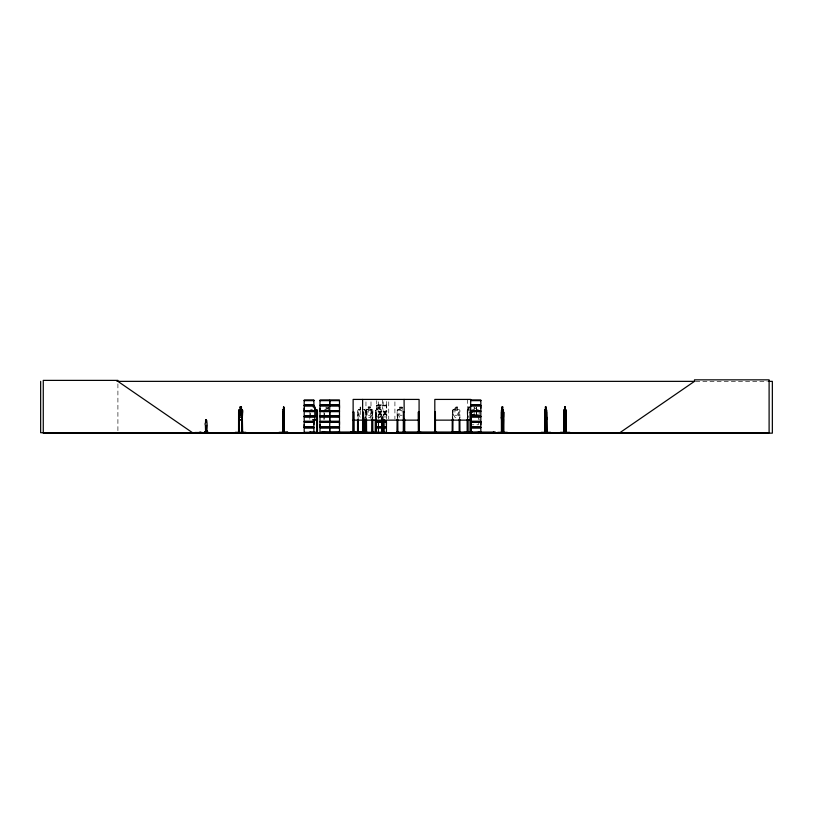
<?xml version="1.0" encoding="UTF-8"?>
<svg xmlns="http://www.w3.org/2000/svg" width="813" height="813" viewBox="0 0 813 813"><rect width="100%" height="100%" fill="white"/><g stroke="black" fill="none" stroke-linecap="round" stroke-linejoin="round"><path stroke-width="0.61" stroke-dasharray="4.07 3.05" d="M376.917 410.667L376.754 408.289M386.429 408.289L386.429 405.006L376.744 405.006L376.754 400.646M376.754 404.976L386.5 405.281M376.897 416.642L376.754 416.093M381.622 418.919L382.12 417.282M381.683 418.98L382.232 417.293M371.998 419.742L372.771 417.282M372.313 418.98L372.852 417.293M364.285 419.742L365.118 417.282M459.01 419.742L459.945 417.293M479.192 422.252L478.318 424.793L472.333 424.793M376.683 405.26L376.754 419.091M376.683 410.971L376.917 411.632M386.5 405.575L376.693 405.626M467.455 418.98L467.678 409.549M381.053 415.24L379.956 417.282L377.893 417.282M380.84 416.937L382.344 416.937M468.501 409.63L467.871 410.484L467.871 418.238M375.525 418.095L375.565 410.453L376.317 409.549L377.821 409.549L377.781 406.998L380.027 406.998L380.027 409.549M366.582 409.549L365.85 410.453L366.622 409.549L368.208 409.549M397.232 410.494L397.994 409.63L402.161 409.63L402.161 407.079L399.783 407.079M452.252 418.095L452.302 410.453L453.115 409.549L454.853 409.549L454.853 406.998L457.404 406.998L457.313 409.63L458.593 410.484L458.593 415.24L457.313 417.282L454.934 417.282L453.664 415.24L453.664 410.484L454.934 409.63L454.934 407.079L457.313 407.079M360.261 407.079L360.271 409.63L359.011 410.484L359.011 415.24L360.271 417.282M695.735 381.358L767.33 381.358M376.744 405.911L386.439 405.911L386.429 410.667M469.792 406.998L468.461 406.998L468.573 409.63M368.248 407.079L370.443 407.079M377.852 407.079L379.956 407.079M468.501 407.079L469.751 407.079M310.596 409.549L312.334 409.549M324.57 409.549L326.145 409.549M328.137 409.549L328.208 406.998M362.689 409.549L364.315 409.549L365.22 410.443L365.118 418.095L365.118 412.008M370.494 409.549L372.029 409.549M379.986 409.549L381.46 409.549M399.691 409.549L397.953 409.549L397.151 410.453L397.669 418.98L397.232 417.282M457.404 409.549L459.05 409.549L459.945 410.443L459.863 418.095M467.597 409.549L468.532 409.549M472.353 409.549L474.091 409.549M478.288 409.549L476.642 409.549L476.642 406.998M360.271 409.63L358.492 409.63L357.75 410.494L358.187 418.98L357.659 417.293M366.622 409.63L371.998 409.63M453.156 409.63L459.01 409.63L459.863 410.484M467.617 409.63L469.67 409.63M375.565 410.453L376.246 419.823M467.201 410.453L467.251 418.095M468.501 410.484L469.67 410.484M357.568 412.008L358.299 412.008L358.259 418.095M365.84 412.008L366.592 412.008M372.882 412.008L372.13 412.008L372.13 418.095M452.252 412.008L452.953 412.008L452.953 418.095M459.863 412.008L459.162 412.008L459.162 418.095M467.251 412.008L467.882 412.008M472.353 414.508L474.091 414.508M478.288 414.508L476.642 414.508L476.642 411.957M472.394 414.6L478.257 414.6M402.161 415.24L399.783 415.24L399.783 410.484L402.161 410.484L402.161 414.051M376.754 416.937L386.429 416.937M365.85 417.293L366.602 419.823M375.565 417.293L376.124 418.919M467.201 417.293L467.658 419.823M364.285 409.63L365.118 410.484M371.988 409.549L372.852 410.443L372.771 418.095M399.783 417.282L398.502 415.24L398.502 410.484L399.783 409.63L399.691 406.998L402.242 406.998L402.242 409.549M452.384 417.282L452.892 418.919L452.384 410.494M467.871 415.24L468.501 417.282M386.429 404.955L386.439 401.51M479.192 411.591L479.101 419.975M478.4 415.656L478.4 419.315M476.56 407.933L476.56 409.63M476.56 412.049L476.56 414.6M476.133 407.506L476.133 408.36L474.599 408.36L474.599 407.506M474.091 406.998L474.172 409.63M474.091 411.957L474.172 414.6M467.607 399.417L467.607 418.919M467.485 412.008L467.485 418.095M397.801 418.095L397.801 412.008L397.1 412.008L397.1 418.095M394.915 401.856L394.915 418.919M388.746 401.856L388.746 418.919M386.419 416.459L386.429 419.091M383.197 401.856L383.197 409.163M383.197 416.48L383.197 418.919M382.506 399.417L382.506 409.163M382.425 416.48L382.506 418.919M382.049 416.947L381.124 416.947M379.986 406.998L379.915 409.63M378.634 423.238L378.634 425.727M378.634 426.977L378.634 430.717M378.452 401.856L378.452 409.163M378.452 416.48L378.452 418.919M378.391 423.238L378.452 425.727M378.452 426.977L378.391 430.717M378.197 423.238L378.197 425.727M378.197 426.977L378.197 430.717M377.821 406.998L377.852 409.63M376.134 418.095L376.134 412.008L375.393 412.008L375.393 418.095M376.002 412.008L376.002 418.095M372.242 412.008L372.242 418.095M370.992 401.856L370.992 418.919M366.48 412.008L366.592 418.095M365.962 410.494L365.962 417.282M365.962 401.856L365.962 418.919M360.687 407.506L360.687 408.36M360.271 410.484L360.271 415.24M360.169 406.998L360.189 409.549L358.462 409.549L357.659 410.453L357.608 418.095M328.137 407.079L328.086 409.63M327.781 407.506L327.781 408.36L326.501 408.36L326.501 407.506M326.023 406.998L326.094 409.63M324.519 415.656L324.519 419.315M324.377 413.217L324.377 416.876M324.011 411.622L324.011 415.016M323.93 415.656L323.787 419.315M310.515 413.217L310.515 419.315M309.865 411.622L309.865 415.016M309.814 415.656L309.814 419.315M117.905 383.858L117.905 431.469M371.571 415.24L370.413 417.282L368.248 417.282L367.09 415.24L367.09 410.484L368.248 409.63L368.167 406.998L370.525 406.998L370.443 409.63L371.571 410.484L371.571 415.24M370.027 407.506L368.635 407.506L368.635 408.36L370.027 408.36L370.027 407.506M379.59 407.506L378.258 407.506L378.258 408.36L379.59 408.36L379.59 407.506M401.734 407.506L400.209 407.506L400.209 408.36L401.734 408.36L401.734 407.506M456.886 407.506L455.361 407.506L455.361 408.36L456.886 408.36L456.886 407.506M469.467 407.506L468.705 407.506L468.705 408.36L469.467 408.36L469.467 407.506M370.413 410.484L368.248 410.484L368.248 415.24L370.413 415.24L370.413 410.484M457.313 410.484L454.934 410.484L454.934 415.24L457.313 415.24L457.313 410.484"/><path stroke-width="1.22" d="M304.194 426.967L304.194 422.201L313.889 422.201L313.879 426.967L304.194 426.967L304.204 424.589M313.889 410.667L304.194 410.667L304.204 408.289M313.879 424.589L313.879 422.201M339.499 426.967L319.987 426.967L319.997 424.589M339.499 410.667L319.987 410.667L319.997 408.289M339.488 424.589L339.488 422.201M339.488 408.289L339.488 405.911M386.429 424.589L386.429 422.201L376.744 422.201M480.818 424.589L480.818 422.201L471.134 422.201M480.818 408.289L480.818 405.911L471.134 405.911M378.756 432.709L378.665 431.967L378.634 432.719M386.531 432.333L358.34 432.181M471.134 427.923L480.829 427.923L480.829 432.516L463.857 432.618L478.318 432.181M471.631 432.709L471.581 431.967M206.563 431.937L206.776 425.28A1.728 1.047 -90 0 0 206.644 422.567L206.624 420.473L205.902 419.864M206.858 425.28L206.644 431.937L205.516 431.937M278.981 432.709L287.853 432.333L279.042 432.618M279.042 432.333L287.853 432.333M205.516 420.697L205.598 422.567L205.862 419.945M206.217 431.276L207.091 430.799L207.091 432.313M206.807 430.951L206.116 431.103L206.909 431.032M284.022 415.24L283.503 417.282L283.493 406.998M501.672 419.823L501.387 417.293L501.591 419.823L503.217 419.823L503.338 417.282M503.217 419.823L503.45 417.293M544.995 419.823L544.71 417.293L544.913 419.823L546.539 419.823L546.661 417.282M546.539 419.823L546.773 417.293M565.685 419.823L565.99 417.293M565.97 417.282L565.767 419.823L564.131 419.823L563.927 410.453L564.669 409.549M497.8 432.333L507.342 432.333M541.123 432.333L550.665 432.333M560.34 432.333L569.883 432.333M283.036 432.719L283.239 409.549M283.148 432.719L283.249 409.63M329.814 427.923L329.773 432.526M360.952 432.709L367.425 432.719L361.084 432.618M366.47 432.709L366.663 431.967L365.769 431.967L365.769 432.719M470.686 418.98L471.042 417.293L470.757 418.98M463.857 432.333L480.818 432.384M235.282 432.333L245.943 432.333M242 432.658L242.05 416.876M501.438 432.719L501.387 410.453L502.129 409.549M501.469 417.293L501.672 409.549M563.978 432.719L564.222 409.549M205.537 420.473L205.984 419.864L206.573 420.27M350.383 432.658L355.84 432.658M317.436 417.293L316.552 419.823L312.964 419.823M321.623 432.658L321.643 432.079L365.2 431.967M321.633 432.333L332.517 432.668M432.648 432.658L436.601 432.303M436.571 432.658L436.51 432.079M363.858 432.668L363.797 419.488M564.669 406.998L564.202 432.719M356.826 432.333L358.096 432.303M357.75 432.668L357.7 431.967M309.712 432.303L309.895 431.967M396.947 432.658L397.1 419.315M471.042 432.638L470.605 409.549M239.327 409.549L238.829 432.719M194.774 432.699L201.634 432.496M205.953 432.699L206.065 431.591M206.38 431.591L207.64 431.591L207.62 432.597M314.794 417.282L316.074 415.24L316.074 410.484L314.794 409.63L316.501 409.63L317.344 410.484L317.344 417.282L316.491 419.742L312.975 419.742M366.582 432.668L366.48 419.315M319.956 416.226L339.499 416.469M339.488 427.923L339.499 432.516L319.956 432.709M619.852 432.719L694.485 381.358L694.485 379.844L769.108 379.844L769.108 432.719L40.65 432.719L40.65 381.358M355.891 432.292L350.403 432.303L355.891 432.719M116.95 381.358L694.871 381.358M768.539 381.358L772.35 381.358L772.35 433.156L43.272 433.156L43.272 380.382L117.905 380.382L117.905 381.358L192.529 432.719M304.184 400.169L313.889 400.169M319.976 400.169L339.499 400.169M471.134 400.169L480.839 400.169M471.134 400.352L480.839 400.362L480.818 404.955L471.134 404.955M304.204 400.646L313.879 400.646M319.997 400.646L339.488 400.646M471.144 400.646L480.818 400.646M339.499 404.955L319.987 404.955L319.987 400.362L339.499 400.352L339.488 404.955M304.123 405.281L313.95 405.281M319.916 405.281L339.56 405.281M471.073 405.281L480.9 405.281M304.123 405.575L313.95 405.575M319.916 405.575L339.56 405.575M471.073 405.575L480.9 405.575M313.889 405.911L304.194 405.911L304.194 410.667M240.12 406.998L241.471 406.998L241.471 409.549M313.178 406.998L314.885 406.998L314.885 409.549M545.371 406.998L546.112 406.998L546.336 410.484L546.011 417.282L545.391 417.282L545.056 415.24M565.675 409.549L565.97 410.484L565.248 409.549L565.33 406.998L564.588 406.998L564.608 409.63M240.17 407.079L241.431 407.079M502.068 407.079L502.759 407.079M545.391 407.079L546.092 407.079M564.608 407.079L565.309 407.079M502.18 407.506L502.18 408.36M564.72 407.506L564.72 408.36M240.201 409.549L239.256 409.549L238.849 410.453L239.317 419.823M241.4 409.549L242.752 410.443L242.233 419.823L239.246 419.823M283.767 409.549L284.215 417.293L284.011 419.823L283.158 419.823M314.794 409.549L316.531 409.549L317.436 410.443L317.476 432.719M502.708 409.549L503.42 410.484L503.481 432.719M545.452 409.549L544.73 410.494L544.72 432.719M546.031 409.549L546.753 410.484L546.803 432.719M239.276 409.63L242.284 409.63M283.168 409.63L284.083 409.63M501.601 409.63L503.206 409.63L503.338 410.484M544.923 409.63L546.529 409.63M564.151 409.63L565.746 409.63M471.134 410.667L480.829 410.667L480.829 405.911M304.123 411.002L313.95 411.002M319.916 411.002L339.56 411.002M471.073 411.002L480.9 411.002M304.123 411.297L313.95 411.297M319.916 411.297L339.56 411.297M471.073 411.297L480.9 411.297M313.889 411.632L304.194 411.632L304.194 416.215L313.879 416.093M339.499 411.632L319.987 411.632L319.987 416.215L339.499 416.226M471.134 411.632L480.829 411.632L480.829 416.215L471.144 416.093M242.05 412.008L242.63 412.008M283.137 412.008L282.772 432.719M317.426 412.008L316.714 412.008L316.806 432.719M353.127 412.008L353.818 412.008L353.879 432.719L353.96 432.079M362.639 412.008L363.34 412.008L363.309 432.719M404.081 412.008L403.38 412.008L403.299 432.719M419.081 412.008L418.339 412.008L418.41 432.719M469.955 412.008L471.235 412.008L471.235 432.719L471.418 431.967M471.499 412.008L472.201 412.008M501.458 412.008L501.916 432.719M546.57 412.008L546.925 432.719M563.998 412.008L564.456 432.719M319.997 416.093L339.488 416.093M304.184 416.226L313.889 416.226M480.839 416.226L471.042 416.347L480.839 416.469M304.184 416.419L313.889 416.419M313.889 416.642L304.184 416.642L304.204 421.246L313.889 421.246M471.134 416.663L480.839 416.642L480.818 421.246L471.134 421.246M304.204 416.937L313.879 416.937M319.997 416.937L339.488 416.937M471.144 416.937L480.818 416.937M238.849 417.293L239.347 419.742L242.284 419.742M283.127 417.293L283.239 419.823M563.927 417.293L564.212 419.823M283.168 419.742L284.083 419.742M501.601 419.742L503.206 419.742M544.923 419.742L546.529 419.742M564.151 419.742L565.746 419.742M353.127 420.138L419.081 420.138M434.813 420.138L470.697 420.138M339.499 421.246L319.987 421.246L319.987 416.663L339.499 416.642L339.488 421.246M376.744 421.246L386.439 421.246M304.123 421.581L313.95 421.581M319.916 421.581L339.56 421.581M376.673 421.581L381.592 421.581M382.862 421.581L386.5 421.581M471.073 421.581L480.9 421.581M304.123 421.876L313.95 421.876M319.916 421.876L339.56 421.876M376.673 421.876L381.592 421.876M382.862 421.876L386.5 421.876M471.073 421.876L480.9 421.876M206.644 422.567L206.563 420.697M376.744 426.967L386.439 426.967L386.439 422.201M471.134 426.967L480.829 426.967L480.829 422.201M304.123 427.292L313.95 427.292M319.916 427.292L339.56 427.292M376.673 427.292L381.592 427.292M382.862 427.292L386.5 427.292M471.073 427.292L480.9 427.292M304.123 427.587L313.95 427.587M319.916 427.587L339.56 427.587M376.673 427.587L381.592 427.587M382.862 427.587L386.5 427.587M471.073 427.587L480.9 427.587M339.499 427.923L319.987 427.923L319.987 432.516M376.744 427.923L386.439 427.923L386.439 432.516M206.187 431.591L204.937 431.591L204.937 432.496M239.246 431.967L238.524 431.967L238.555 432.719L238.595 412.008L239.174 412.008L239.225 432.658M241.979 431.967L242.701 431.967M283.686 431.967L284.194 432.719M317.497 431.967L316.633 431.967L316.643 432.719M372.059 431.967L372.954 431.967L372.954 432.719M375.321 431.967L376.206 431.967M383.868 431.967L381.856 431.967L381.876 432.719M397.018 431.967L397.882 431.967M403.299 431.967L471.835 432.079M480.168 432.079L495.381 432.079L495.381 432.719M501.397 431.967L501.956 431.967M503.186 431.967L503.745 431.967M544.72 431.967L545.279 431.967M547.068 431.967L546.509 432.719L546.458 409.549M565.726 431.967L566.285 431.967M199.713 432.17L200.852 432.17M316.643 432.181L310.596 432.181L310.596 432.719M397.882 432.181L403.929 432.181M417.16 432.303L421.093 432.333M453.034 432.181L459.081 432.181M304.204 432.384L313.879 432.384M319.997 432.384L339.488 432.384M194.896 432.496L207.65 432.597M404.864 432.658L404.793 431.967M365.87 432.658L365.952 419.315M364.935 432.668L365.078 419.315L365.159 432.719M375.84 432.658L375.891 431.967M241.431 409.63L242.071 410.484L242.071 415.24L241.431 417.282L240.242 417.282L239.601 415.24L240.201 406.998M242.223 409.549L242.63 432.719L242.67 431.967M502.678 409.63L502.678 417.282L502.068 417.282L501.733 415.24M283.767 406.998L284.022 410.484M467.993 432.679L467.963 431.967M564.283 415.24L564.608 417.282L565.228 417.282L565.248 406.998M375.962 432.679L376.002 419.315M284.001 409.549L284.011 432.719M205.598 431.937L205.384 425.28A1.728 1.047 -90 0 1 205.598 422.567M566.224 432.719L566.224 412.008L565.767 432.719M566.041 412.008L566.021 432.719M565.909 410.443L565.868 432.719M564.496 432.719L564.496 431.967L563.937 432.719M547.027 431.967L547.068 432.719M545.452 406.998L545.035 432.719M545.218 419.315L545.238 432.719M544.964 412.008L544.984 432.719M503.684 432.719L503.684 412.008L503.217 432.719M503.501 412.008L503.501 416.876M503.501 419.315L503.501 432.719M502.759 409.63L502.79 406.998L502.048 406.998L501.662 432.719M502.149 407.079L502.149 409.63M501.54 431.967L501.58 432.719M494.07 432.079L494.07 432.719M493.308 432.079L493.308 432.719M479.182 431.967L479.182 432.719M479.02 431.967L479.02 432.719M478.481 431.967L478.481 432.719M478.4 431.967L478.318 432.719M472.282 432.719L472.201 431.967L472.119 432.719M471.54 410.453L471.631 412.75M470.93 410.484L470.93 417.282M470.93 431.967L470.849 432.719M470.564 412.008L470.615 432.719L470.697 399.417L434.813 399.417L434.813 432.719M470.453 431.967L470.453 432.719M470.199 431.967L470.168 432.719M470.097 412.008L470.026 432.719M469.884 431.967L469.884 432.719M467.831 419.315L467.78 432.719M467.597 419.315L467.638 432.719M467.485 419.315L467.526 432.719M467.251 419.315L467.251 432.719L467.221 431.967M459.863 419.315L459.945 432.719M459.782 431.967L459.782 432.719M459.162 419.315L459.162 432.719M459.081 431.967L459.081 432.719M453.034 431.967L453.034 432.719M452.953 419.315L452.882 432.719M452.252 419.315L452.17 432.719M435.748 432.079L435.748 432.719M435.483 432.719L435.412 412.008L434.67 412.008L434.721 432.719M435.28 412.008L435.351 432.719M435.189 431.967L435.168 432.719M434.904 431.967L434.925 432.719M419.152 431.967L419.152 432.719M419.081 432.719L419.081 399.417L353.127 399.417L353.127 432.719M418.949 412.008L418.858 432.719M418.482 412.008L418.563 432.719M418.268 431.967L418.268 432.719M417.811 432.079L417.811 432.719M404.711 419.315L404.711 432.719M404.346 432.079L404.346 432.719L404.081 399.417M404.01 419.315L403.929 432.719M403.594 432.079L403.594 432.719M403.461 431.967L403.451 432.719M397.801 419.315L397.882 432.719M397.72 431.967L397.72 432.719M397.181 431.967L397.181 432.719M383.797 419.488L383.868 432.719M383.665 419.488L383.736 432.719M383.553 431.967L383.553 432.719M383.289 431.967L383.309 432.719M383.197 419.488L383.126 432.719M383.055 419.488L383.055 432.719M382.771 419.488L382.771 432.719M382.618 419.488L382.588 432.719M382.506 419.488L382.496 432.719M382.344 431.967L382.313 432.719M382.12 419.488L382.059 432.719M381.927 419.488L381.958 432.719M381.622 431.967L381.602 432.719M381.429 431.967L381.439 432.719L381.307 432.181M378.391 431.967L378.37 432.719M378.177 431.967L378.177 432.719M376.134 419.315L376.206 432.719M375.636 431.967L375.616 432.719M375.525 419.315L375.443 432.719M375.393 419.315L375.423 432.719M372.771 419.315L372.842 432.719M372.659 431.967L372.679 432.719M372.242 419.315L372.242 432.719M372.13 419.315L372.059 432.719M366.368 431.967L366.389 432.719M366.043 431.967L366.063 432.719M364.448 431.967L364.549 432.719M364.427 419.315L364.346 432.719M364.234 419.488L364.214 432.719L364.041 419.488M363.421 431.967L363.421 432.719M362.639 399.417L362.578 432.719L362.557 431.967M358.34 431.967L358.34 432.719M358.259 419.315L358.238 432.719M357.568 419.315L357.527 432.719M357.486 431.967L357.486 432.719M355.139 432.079L355.139 432.719M353.625 412.008L353.685 432.719M353.543 431.967L353.431 432.719M353.32 412.008L353.259 432.719M353.066 431.967L353.066 432.719M339.488 410.667L339.499 405.911L319.987 405.911L319.987 410.667M339.488 411.632L339.499 416.215M339.488 426.967L339.499 422.201L319.987 422.201L319.987 426.967M330.393 431.967L330.393 432.719M330.241 431.967L330.302 432.719M330.068 431.967L330.088 432.719M329.804 400.362L329.814 404.955M329.804 405.911L329.671 410.667M329.814 411.632L329.804 416.215M329.804 416.663L329.814 421.246M329.804 422.201L329.671 426.967M329.682 400.362L329.671 404.955M329.671 411.632L329.682 416.215M329.682 416.663L329.671 421.246M329.671 427.923L329.661 432.719M329.519 432.181L329.519 432.719M324.499 431.967L324.59 432.719M324.438 432.719L324.377 431.967L324.285 432.719M324.021 431.967L324.041 432.719M323.859 431.967L323.93 432.719M323.716 431.967L323.767 432.719M322.822 432.079L322.822 432.719M317.344 431.967L317.344 432.719M314.794 407.079L314.794 419.823M314.377 407.506L314.377 408.36M310.434 431.967L310.434 432.719M283.839 409.63L283.849 406.998L283.422 409.63M283.859 418.095L283.869 432.719M283.757 418.095L283.747 432.719M282.873 412.008L282.883 432.719M242.396 416.876L242.386 432.719M242.284 412.008L242.244 432.719M241.4 406.998L241.359 409.63M238.941 419.315L238.981 432.719M207.518 431.591L207.518 432.313L205.059 432.313L205.059 431.591M206.99 430.799L206.99 432.313M381.033 411.114L380.047 412.719L378.441 411.114L379.701 413.156L378.401 415.209L380.006 413.573L381.632 415.209L380.342 413.136L381.632 411.114L381.033 411.114M386.084 411.114L385.088 412.719L383.482 411.114L384.742 413.156L383.441 415.209L385.047 413.573L386.673 415.209L385.382 413.136L386.673 411.114L386.084 411.114M313.889 400.342L304.184 400.352L304.204 404.955L313.889 404.955L313.889 400.362M241.217 407.506L240.455 407.506L240.455 408.36L241.217 408.36L241.217 407.506M545.899 407.506L545.503 408.36L545.899 407.506M241.431 410.484L240.242 410.484L240.242 415.24L241.431 415.24L241.431 410.484M283.839 410.484L283.503 415.24L283.839 410.484M502.678 410.484L502.068 410.484L502.068 415.24L502.678 415.24L502.678 410.484M546.011 410.484L545.391 410.484L545.391 415.24L546.011 415.24L546.011 410.484M565.228 410.484L564.608 410.484L564.608 415.24L565.228 415.24L565.228 410.484M313.889 427.923L304.194 427.923L304.194 432.516L313.889 432.516L313.889 427.923M206.614 432.313L206.614 430.799L206.512 432.313"/></g></svg>
